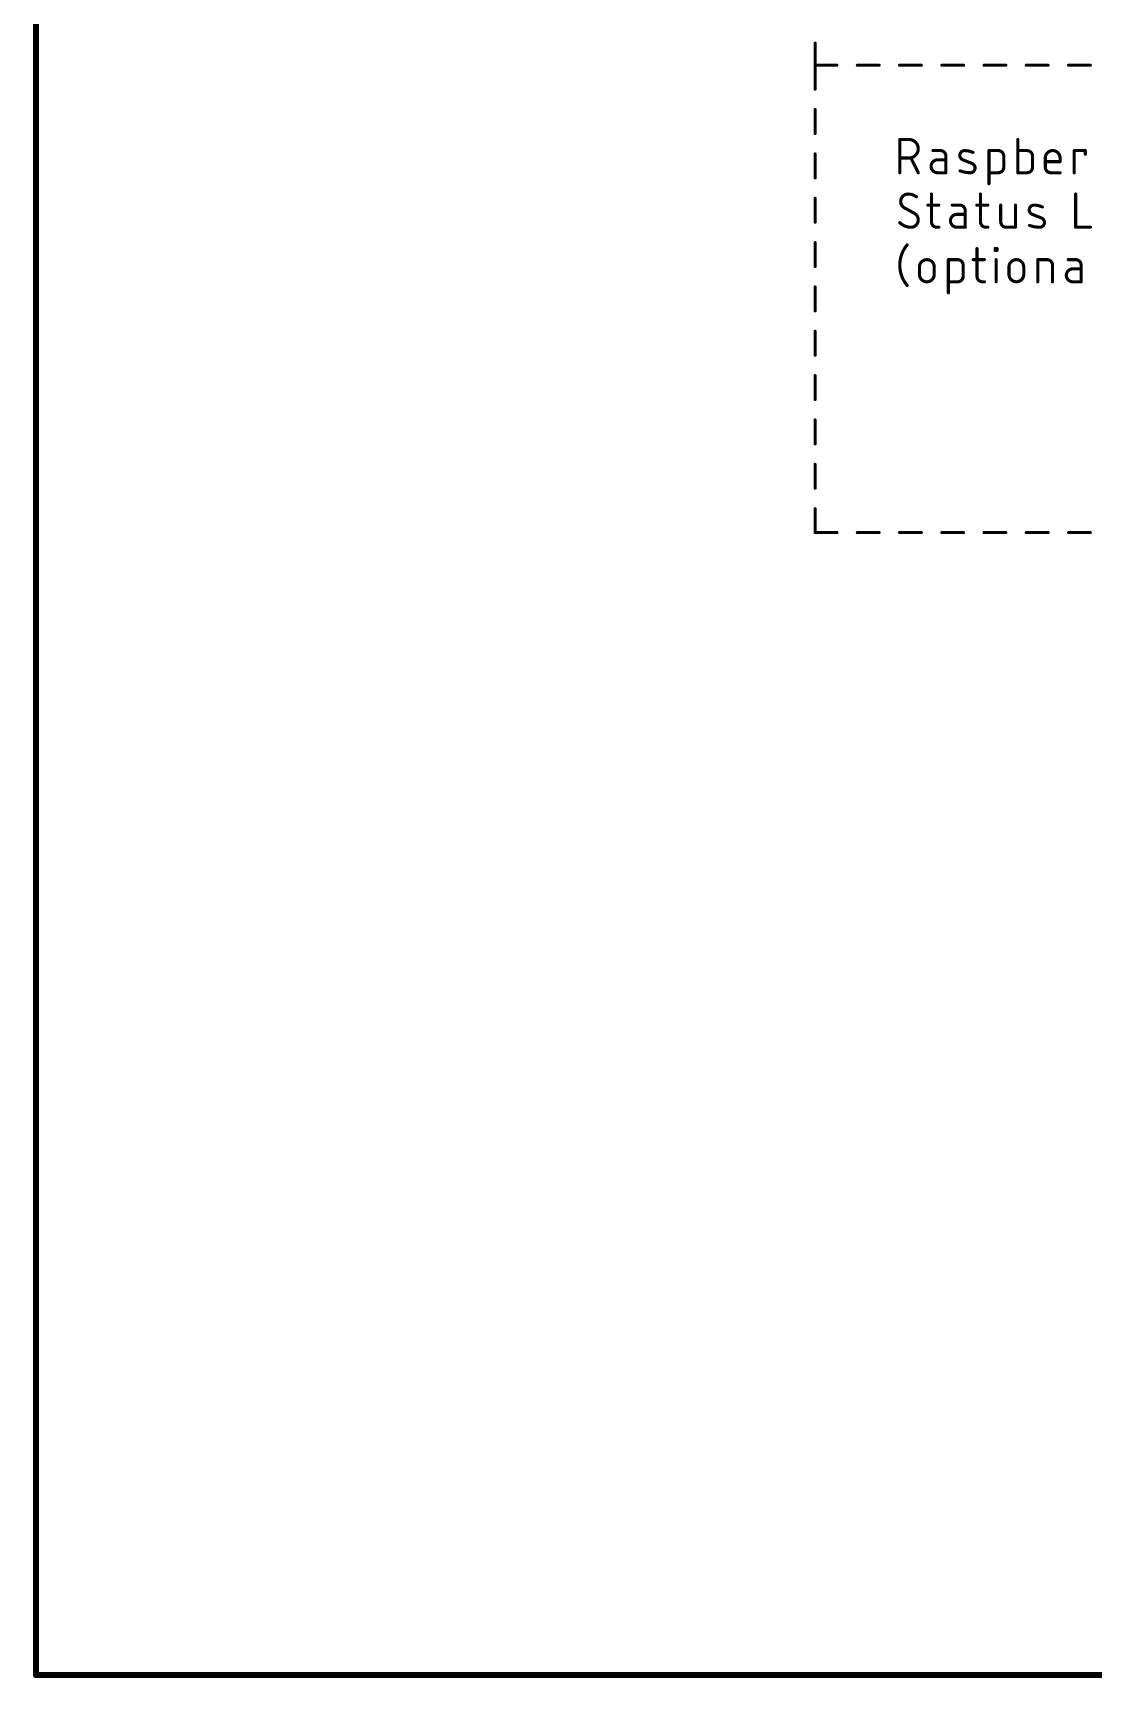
# Model space of a CAD drawing. Extents: x 0 to 264, y 0 to 180.
# Drawn here: x -0.1 to 51.7, y -0.1 to 80.3 of the extents above; entities that cross this region are included whole.
import ezdxf

# ---------------------------------------------------------------- set-up
doc = ezdxf.new("R2010")
doc.units = 0
doc.layers.add('94', color=12, linetype='CONTINUOUS')
doc.layers.add('95', color=251, linetype='CONTINUOUS')

msp = doc.modelspace()

# ---------------------------------------------------------------- linework, layer by layer
at = {"layer": '94', "const_width": 0.3}
for points in [[(0, 180.34), (0, 0)], [(0, 0), (264.16, 0)]]:
    msp.add_lwpolyline(points, dxfattribs=at)
at = {"layer": '94', "const_width": 0.15}
for points in [[(0, 0.075, 1), (0, -0.075)], [(-0.075, 0, 1), (0.075, 0)]]:
    msp.add_lwpolyline(points, format="xyb", dxfattribs=at)
at = {"layer": '95', "const_width": 0.1524}
for points in [[(38.1, 78.74), (38.1, 79.822)], [(39.1653, 78.74), (38.1, 78.74)], [(38.1, 78.74), (38.1, 77.5709)], [(41.2307, 78.74), (40.1653, 78.74)], [(43.296, 78.74), (42.2307, 78.74)], [(45.3613, 78.74), (44.296, 78.74)], [(47.4267, 78.74), (46.3613, 78.74)], [(49.492, 78.74), (48.4267, 78.74)], [(51.5573, 78.74), (50.492, 78.74)], [(38.1, 76.5709), (38.1, 75.4018)], [(42.2402, 73.4822), (42.2402, 75.1078)], [(42.2402, 75.1078), (42.6918, 75.1078)], [(48.008, 75.1078), (48.008, 73.4822)], [(38.1, 74.4018), (38.1, 73.2327)], [(42.6918, 74.2047), (42.2402, 74.2047)], [(43.1433, 73.4822), (42.7821, 74.2047)], [(44.2245, 74.5659), (43.8633, 74.5659)], [(44.4954, 74.1144), (44.089, 74.1144)], [(44.4954, 73.4822), (44.4954, 74.295)], [(45.7741, 73.9338), (45.3225, 74.1144)], [(46.6012, 72.9403), (46.6012, 74.5659)], [(46.6012, 74.5659), (47.0528, 74.5659)], [(47.3237, 74.295), (47.3237, 73.7531)], [(48.4596, 74.5659), (48.008, 74.5659)], [(48.7305, 73.7531), (48.7305, 74.295)], [(49.3554, 73.7531), (49.3554, 74.2047)], [(50.0779, 74.0241), (49.3554, 74.0241)], [(50.0779, 74.2047), (50.0779, 74.0241)], [(50.7707, 73.4822), (50.7707, 74.5659)], [(50.7707, 74.5659), (51.3126, 74.5659)], [(51.3126, 74.5659), (51.3126, 74.3853)], [(44.089, 73.4822), (44.4954, 73.4822)], [(47.0528, 73.4822), (46.6012, 73.4822)], [(48.008, 73.4822), (48.4596, 73.4822)], [(50.0779, 73.4822), (49.6263, 73.4822)], [(43.7882, 72.4408), (43.7882, 71.0861)], [(46.185, 72.4408), (46.185, 71.0861)], [(50.8403, 72.4408), (50.8403, 70.8152)], [(38.1, 72.2327), (38.1, 71.0636)], [(42.9627, 71.4925), (42.466, 71.7635)], [(43.6076, 71.8989), (44.1495, 71.8989)], [(45.1715, 71.8989), (44.8103, 71.8989)], [(45.4425, 70.8152), (45.4425, 71.628)], [(46.0044, 71.8989), (46.5462, 71.8989)], [(47.1762, 71.8989), (47.1762, 71.0861)], [(47.8987, 70.8152), (47.8987, 71.8989)], [(44.0591, 70.8152), (44.1495, 70.8152)], [(45.4425, 71.4474), (45.0361, 71.4474)], [(45.0361, 70.8152), (45.4425, 70.8152)], [(46.4559, 70.8152), (46.5462, 70.8152)], [(47.4471, 70.8152), (47.8987, 70.8152)], [(49.17, 71.2668), (48.7185, 71.4474)], [(50.8403, 70.8152), (51.5628, 70.8152)], [(38.1, 70.0636), (38.1, 68.8945)], [(44.6163, 67.6063), (44.6163, 69.2319)], [(44.6163, 69.2319), (45.0679, 69.2319)], [(45.834, 69.2319), (46.3759, 69.2319)], [(46.0146, 69.7738), (46.0146, 68.4191)], [(46.9051, 69.6835), (46.9051, 69.7738)], [(46.9051, 69.7738), (46.9954, 69.7738)], [(46.9954, 69.6835), (46.9051, 69.6835)], [(46.9502, 68.1482), (46.9502, 69.2319)], [(46.9954, 69.7738), (46.9954, 69.6835)], [(48.9858, 68.1482), (48.9858, 69.2319)], [(48.9858, 69.2319), (49.4373, 69.2319)], [(50.8368, 69.2319), (50.4755, 69.2319)], [(43.2022, 68.5094), (43.2022, 68.8707)], [(43.9247, 68.8707), (43.9247, 68.5094)], [(45.3388, 68.961), (45.3388, 68.4191)], [(47.5789, 68.5094), (47.5789, 68.8707)], [(48.3014, 68.8707), (48.3014, 68.5094)], [(49.7082, 68.961), (49.7082, 68.1482)], [(51.1077, 68.7804), (50.7013, 68.7804)], [(51.1077, 68.1482), (51.1077, 68.961)], [(38.1, 67.8945), (38.1, 66.7255)], [(45.0679, 68.1482), (44.6163, 68.1482)], [(46.2855, 68.1482), (46.3759, 68.1482)], [(50.7013, 68.1482), (51.1077, 68.1482)], [(38.1, 65.7255), (38.1, 64.5564)], [(38.1, 63.5564), (38.1, 62.3873)], [(38.1, 61.3873), (38.1, 60.2182)], [(38.1, 59.2182), (38.1, 58.0491)], [(38.1, 57.0491), (38.1, 55.88)], [(38.1, 55.88), (39.1653, 55.88)], [(40.1653, 55.88), (41.2307, 55.88)], [(42.2307, 55.88), (43.296, 55.88)], [(44.296, 55.88), (45.3613, 55.88)], [(46.3613, 55.88), (47.4267, 55.88)], [(48.4267, 55.88), (49.492, 55.88)], [(50.492, 55.88), (51.5573, 55.88)]]:
    msp.add_lwpolyline(points, dxfattribs=at)
at = {"layer": '95'}
for points, const_width in [([(38.1381, 79.822, 1), (38.0619, 79.822)], 0.0762), ([(38.1, 78.7781, 1), (38.1, 78.7019)], 0.0762), ([(38.1381, 78.74, 1), (38.0619, 78.74)], 0.0762), ([(38.0619, 78.74, 1), (38.1381, 78.74)], 0.0762), ([(39.1653, 78.7019, 1), (39.1653, 78.7781)], 0.0762), ([(40.1653, 78.7781, 1), (40.1653, 78.7019)], 0.0762), ([(41.2307, 78.7019, 1), (41.2307, 78.7781)], 0.0762), ([(42.2307, 78.7781, 1), (42.2307, 78.7019)], 0.0762), ([(43.296, 78.7019, 1), (43.296, 78.7781)], 0.0762), ([(44.296, 78.7781, 1), (44.296, 78.7019)], 0.0762), ([(45.3613, 78.7019, 1), (45.3613, 78.7781)], 0.0762), ([(46.3613, 78.7781, 1), (46.3613, 78.7019)], 0.0762), ([(47.4267, 78.7019, 1), (47.4267, 78.7781)], 0.0762), ([(48.4267, 78.7781, 1), (48.4267, 78.7019)], 0.0762), ([(49.492, 78.7019, 1), (49.492, 78.7781)], 0.0762), ([(50.492, 78.7781, 1), (50.492, 78.7019)], 0.0762), ([(51.5573, 78.7019, 1), (51.5573, 78.7781)], 0.0762), ([(38.0619, 77.5709, 1), (38.1381, 77.5709)], 0.0762), ([(38.1381, 76.5709, 1), (38.0619, 76.5709)], 0.0762), ([(38.0619, 75.4018, 1), (38.1381, 75.4018)], 0.0762), ([(42.2783, 75.1078, 1), (42.2021, 75.1078)], 0.0762), ([(42.2402, 75.1459, 1), (42.2402, 75.0697)], 0.0762), ([(42.6918, 74.2047, 1), (42.6918, 75.1078)], 0.1524), ([(42.6918, 75.1459, 1), (42.6918, 75.0697)], 0.0762), ([(42.6918, 75.0697, 1), (42.6918, 75.1459)], 0.0762), ([(48.0461, 75.1078, 1), (47.9699, 75.1078)], 0.0762), ([(38.1381, 74.4018, 1), (38.0619, 74.4018)], 0.0762), ([(42.2402, 74.2428, 1), (42.2402, 74.1666)], 0.0762), ([(42.6918, 74.2428, 1), (42.6918, 74.1666)], 0.0762), ([(42.6918, 74.1666, 1), (42.6918, 74.2428)], 0.0762), ([(42.8161, 74.2217, 1), (42.748, 74.1876)], 0.0762), ([(44.089, 74.1144, 1), (44.089, 73.4822)], 0.1524), ([(43.8633, 74.604, 1), (43.8633, 74.5278)], 0.0762), ([(44.089, 74.1525, 1), (44.089, 74.0763)], 0.0762), ([(44.089, 74.0763, 1), (44.089, 74.1525)], 0.0762), ([(44.4954, 74.295, 0.4142), (44.2245, 74.5659)], 0.1524), ([(44.2245, 74.604, 1), (44.2245, 74.5278)], 0.0762), ([(44.2245, 74.5278, 1), (44.2245, 74.604)], 0.0762), ([(44.5335, 74.295, 1), (44.4573, 74.295)], 0.0762), ([(44.4573, 74.295, 1), (44.5335, 74.295)], 0.0762), ([(44.4954, 74.0763, 1), (44.4954, 74.1525)], 0.0762), ([(45.4129, 74.5659, 0.8318), (45.3225, 74.1144)], 0.1524), ([(45.3367, 74.1497, 1), (45.3084, 74.079)], 0.0762), ([(45.3084, 74.079, 1), (45.3367, 74.1498)], 0.0762), ([(45.4134, 74.604, 1), (45.4123, 74.5278)], 0.0762), ([(45.8193, 74.4756, 0.1025), (45.4129, 74.5659)], 0.1524), ([(45.4123, 74.5278, 1), (45.4134, 74.604)], 0.0762), ([(45.8036, 74.4409, 1), (45.8349, 74.5104)], 0.0762), ([(46.6393, 74.5659, 1), (46.5631, 74.5659)], 0.0762), ([(46.6012, 74.604, 1), (46.6012, 74.5278)], 0.0762), ([(47.3237, 74.295, 0.4142), (47.0528, 74.5659)], 0.1524), ([(47.0528, 74.604, 1), (47.0528, 74.5278)], 0.0762), ([(47.0528, 74.5278, 1), (47.0528, 74.604)], 0.0762), ([(47.3618, 74.295, 1), (47.2856, 74.295)], 0.0762), ([(47.2856, 74.295, 1), (47.3618, 74.295)], 0.0762), ([(48.008, 74.604, 1), (48.008, 74.5278)], 0.0762), ([(48.7305, 74.295, 0.4142), (48.4596, 74.5659)], 0.1524), ([(48.4596, 74.604, 1), (48.4596, 74.5278)], 0.0762), ([(48.4596, 74.5278, 1), (48.4596, 74.604)], 0.0762), ([(48.7686, 74.295, 1), (48.6924, 74.295)], 0.0762), ([(48.6924, 74.295, 1), (48.7686, 74.295)], 0.0762), ([(50.0779, 74.2047, 1), (49.3554, 74.2047)], 0.1524), ([(49.3935, 74.2047, 1), (49.3173, 74.2047)], 0.0762), ([(49.3173, 74.2047, 1), (49.3935, 74.2047)], 0.0762), ([(49.3554, 74.0622, 1), (49.3554, 73.986)], 0.0762), ([(50.116, 74.2047, 1), (50.0398, 74.2047)], 0.0762), ([(50.0398, 74.2047, 1), (50.116, 74.2047)], 0.0762), ([(50.0398, 74.0241, 1), (50.116, 74.0241)], 0.0762), ([(50.0779, 73.986, 1), (50.0779, 74.0622)], 0.0762), ([(50.8088, 74.5659, 1), (50.7326, 74.5659)], 0.0762), ([(50.7707, 74.604, 1), (50.7707, 74.5278)], 0.0762), ([(51.3507, 74.5659, 1), (51.2745, 74.5659)], 0.0762), ([(51.2745, 74.3853, 1), (51.3507, 74.3853)], 0.0762), ([(51.3126, 74.5278, 1), (51.3126, 74.604)], 0.0762), ([(38.0619, 73.2327, 1), (38.1381, 73.2327)], 0.0762), ([(42.2021, 73.4822, 1), (42.2783, 73.4822)], 0.0762), ([(43.1092, 73.4652, 1), (43.1774, 73.4992)], 0.0762), ([(44.089, 73.5203, 1), (44.089, 73.4441)], 0.0762), ([(44.089, 73.4441, 1), (44.089, 73.5203)], 0.0762), ([(44.4573, 73.4822, 1), (44.5335, 73.4822)], 0.0762), ([(44.4954, 73.4441, 1), (44.4954, 73.5203)], 0.0762), ([(45.2, 73.6084, 1), (45.1742, 73.5367)], 0.0762), ([(45.1871, 73.5725, 0.083), (45.6838, 73.4822)], 0.1524), ([(45.6843, 73.5203, 1), (45.6832, 73.4441)], 0.0762), ([(45.6838, 73.4822, 0.8318), (45.7741, 73.9338)], 0.1524), ([(45.6832, 73.4441, 1), (45.6843, 73.5203)], 0.0762), ([(45.7882, 73.9691, 1), (45.7599, 73.8984)], 0.0762), ([(45.7599, 73.8984, 1), (45.7882, 73.9691)], 0.0762), ([(46.6012, 73.5203, 1), (46.6012, 73.4441)], 0.0762), ([(47.0528, 73.4822, 0.4142), (47.3237, 73.7531)], 0.1524), ([(47.0528, 73.5203, 1), (47.0528, 73.4441)], 0.0762), ([(47.0528, 73.4441, 1), (47.0528, 73.5203)], 0.0762), ([(47.3618, 73.7531, 1), (47.2856, 73.7531)], 0.0762), ([(47.2856, 73.7531, 1), (47.3618, 73.7531)], 0.0762), ([(48.008, 73.5203, 1), (48.008, 73.4441)], 0.0762), ([(47.9699, 73.4822, 1), (48.0461, 73.4822)], 0.0762), ([(48.4596, 73.4822, 0.4142), (48.7305, 73.7531)], 0.1524), ([(48.4596, 73.5203, 1), (48.4596, 73.4441)], 0.0762), ([(48.4596, 73.4441, 1), (48.4596, 73.5203)], 0.0762), ([(48.7686, 73.7531, 1), (48.6924, 73.7531)], 0.0762), ([(48.6924, 73.7531, 1), (48.7686, 73.7531)], 0.0762), ([(49.3554, 73.7531, 0.4142), (49.6263, 73.4822)], 0.1524), ([(49.3935, 73.7531, 1), (49.3173, 73.7531)], 0.0762), ([(49.3173, 73.7531, 1), (49.3935, 73.7531)], 0.0762), ([(49.6263, 73.5203, 1), (49.6263, 73.4441)], 0.0762), ([(49.6263, 73.4441, 1), (49.6263, 73.5203)], 0.0762), ([(50.0779, 73.4441, 1), (50.0779, 73.5203)], 0.0762), ([(50.7326, 73.4822, 1), (50.8088, 73.4822)], 0.0762), ([(42.6466, 72.4408, 0.4142), (42.2854, 72.0796)], 0.1524), ([(43.053, 72.3053, 0.1623), (42.6466, 72.4408)], 0.1524), ([(42.6466, 72.4789, 1), (42.6466, 72.4027)], 0.0762), ([(42.6466, 72.4027, 1), (42.6466, 72.4789)], 0.0762), ([(43.8263, 72.4408, 1), (43.7501, 72.4408)], 0.0762), ([(46.2231, 72.4408, 1), (46.1469, 72.4408)], 0.0762), ([(46.5631, 72.9403, 1), (46.6393, 72.9403)], 0.0762), ([(50.8784, 72.4408, 1), (50.8022, 72.4408)], 0.0762), ([(38.1381, 72.2327, 1), (38.0619, 72.2327)], 0.0762), ([(42.2854, 72.0796, 0.2656), (42.466, 71.7635)], 0.1524), ([(42.3235, 72.0796, 1), (42.2473, 72.0796)], 0.0762), ([(42.2473, 72.0796, 1), (42.3235, 72.0796)], 0.0762), ([(42.4842, 71.7969, 1), (42.4477, 71.73)], 0.0762), ([(42.4466, 71.7306, 1), (42.4853, 71.7963)], 0.0762), ([(43.0301, 72.2749, 1), (43.0759, 72.3358)], 0.0762), ([(43.6076, 71.937, 1), (43.6076, 71.8608)], 0.0762), ([(44.1495, 71.8608, 1), (44.1495, 71.937)], 0.0762), ([(44.8103, 71.937, 1), (44.8103, 71.8608)], 0.0762), ([(45.4425, 71.628, 0.4142), (45.1715, 71.8989)], 0.1524), ([(45.1715, 71.937, 1), (45.1715, 71.8608)], 0.0762), ([(45.1715, 71.8608, 1), (45.1715, 71.937)], 0.0762), ([(45.4806, 71.628, 1), (45.4044, 71.628)], 0.0762), ([(45.4044, 71.628, 1), (45.4806, 71.628)], 0.0762), ([(46.0044, 71.937, 1), (46.0044, 71.8608)], 0.0762), ([(46.5462, 71.8608, 1), (46.5462, 71.937)], 0.0762), ([(47.2143, 71.8989, 1), (47.1381, 71.8989)], 0.0762), ([(47.9368, 71.8989, 1), (47.8606, 71.8989)], 0.0762), ([(48.8088, 71.8989, 0.8318), (48.7185, 71.4474)], 0.1524), ([(48.8093, 71.937, 1), (48.8082, 71.8608)], 0.0762), ([(49.2152, 71.8086, 0.1025), (48.8088, 71.8989)], 0.1524), ([(48.8082, 71.8608, 1), (48.8093, 71.937)], 0.0762), ([(49.1995, 71.7739, 1), (49.2308, 71.8434)], 0.0762), ([(38.0619, 71.0636, 1), (38.1381, 71.0636)], 0.0762), ([(42.2402, 71.041, 0.2), (42.7821, 70.8152)], 0.1524), ([(42.2673, 71.0678, 1), (42.2131, 71.0141)], 0.0762), ([(42.7821, 70.8152, 0.4142), (43.1433, 71.1764)], 0.1524), ([(42.7821, 70.8533, 1), (42.7821, 70.7771)], 0.0762), ([(42.7821, 70.7771, 1), (42.7821, 70.8533)], 0.0762), ([(42.982, 71.5254, 1), (42.9433, 71.4597)], 0.0762), ([(43.1433, 71.1764, 0.2656), (42.9627, 71.4925)], 0.1524), ([(42.9444, 71.4591, 1), (42.9809, 71.526)], 0.0762), ([(43.1814, 71.1764, 1), (43.1052, 71.1764)], 0.0762), ([(43.1052, 71.1764, 1), (43.1814, 71.1764)], 0.0762), ([(43.7882, 71.0861, 0.4142), (44.0591, 70.8152)], 0.1524), ([(43.8263, 71.0861, 1), (43.7501, 71.0861)], 0.0762), ([(43.7501, 71.0861, 1), (43.8263, 71.0861)], 0.0762), ([(44.0591, 70.8533, 1), (44.0591, 70.7771)], 0.0762), ([(44.0591, 70.7771, 1), (44.0591, 70.8533)], 0.0762), ([(44.1495, 70.7771, 1), (44.1495, 70.8533)], 0.0762), ([(45.0361, 71.4474, 1), (45.0361, 70.8152)], 0.1524), ([(45.0361, 71.4855, 1), (45.0361, 71.4093)], 0.0762), ([(45.0361, 70.8533, 1), (45.0361, 70.7771)], 0.0762), ([(45.0361, 71.4093, 1), (45.0361, 71.4855)], 0.0762), ([(45.0361, 70.7771, 1), (45.0361, 70.8533)], 0.0762), ([(45.4044, 70.8152, 1), (45.4806, 70.8152)], 0.0762), ([(45.4425, 71.4093, 1), (45.4425, 71.4855)], 0.0762), ([(45.4425, 70.7771, 1), (45.4425, 70.8533)], 0.0762), ([(46.185, 71.0861, 0.4142), (46.4559, 70.8152)], 0.1524), ([(46.2231, 71.0861, 1), (46.1469, 71.0861)], 0.0762), ([(46.1469, 71.0861, 1), (46.2231, 71.0861)], 0.0762), ([(46.4559, 70.8533, 1), (46.4559, 70.7771)], 0.0762), ([(46.4559, 70.7771, 1), (46.4559, 70.8533)], 0.0762), ([(46.5462, 70.7771, 1), (46.5462, 70.8533)], 0.0762), ([(47.1762, 71.0861, 0.4142), (47.4471, 70.8152)], 0.1524), ([(47.2143, 71.0861, 1), (47.1381, 71.0861)], 0.0762), ([(47.1381, 71.0861, 1), (47.2143, 71.0861)], 0.0762), ([(47.4471, 70.8533, 1), (47.4471, 70.7771)], 0.0762), ([(47.4471, 70.7771, 1), (47.4471, 70.8533)], 0.0762), ([(47.8606, 70.8152, 1), (47.9368, 70.8152)], 0.0762), ([(47.8987, 70.7771, 1), (47.8987, 70.8533)], 0.0762), ([(48.5959, 70.9414, 1), (48.5701, 70.8697)], 0.0762), ([(48.583, 70.9055, 0.083), (49.0797, 70.8152)], 0.1524), ([(48.7326, 71.4827, 1), (48.7043, 71.412)], 0.0762), ([(48.7043, 71.412, 1), (48.7326, 71.4828)], 0.0762), ([(49.0797, 70.8152, 0.8318), (49.17, 71.2668)], 0.1524), ([(49.0802, 70.8533, 1), (49.0792, 70.7771)], 0.0762), ([(49.0792, 70.7771, 1), (49.0802, 70.8533)], 0.0762), ([(49.1842, 71.3021, 1), (49.1559, 71.2314)], 0.0762), ([(49.1559, 71.2314, 1), (49.1842, 71.3021)], 0.0762), ([(50.8403, 70.8533, 1), (50.8403, 70.7771)], 0.0762), ([(50.8022, 70.8152, 1), (50.8784, 70.8152)], 0.0762), ([(51.5628, 70.7771, 1), (51.5628, 70.8533)], 0.0762), ([(38.1381, 70.0636, 1), (38.0619, 70.0636)], 0.0762), ([(42.6014, 69.9544, 0.1762), (42.2402, 68.961)], 0.1524), ([(42.6306, 69.9299, 1), (42.5722, 69.9789)], 0.0762), ([(43.9247, 68.8707, 1), (43.2022, 68.8707)], 0.1524), ([(44.6544, 69.2319, 1), (44.5782, 69.2319)], 0.0762), ([(44.6163, 69.27, 1), (44.6163, 69.1938)], 0.0762), ([(45.3388, 68.961, 0.4142), (45.0679, 69.2319)], 0.1524), ([(45.0679, 69.27, 1), (45.0679, 69.1938)], 0.0762), ([(45.0679, 69.1938, 1), (45.0679, 69.27)], 0.0762), ([(45.834, 69.27, 1), (45.834, 69.1938)], 0.0762), ([(46.0527, 69.7738, 1), (45.9765, 69.7738)], 0.0762), ([(46.3759, 69.1938, 1), (46.3759, 69.27)], 0.0762), ([(46.9432, 69.7738, 1), (46.867, 69.7738)], 0.0762), ([(46.9051, 69.8119, 1), (46.9051, 69.7357)], 0.0762), ([(46.9051, 69.7216, 1), (46.9051, 69.6454)], 0.0762), ([(46.867, 69.6835, 1), (46.9432, 69.6835)], 0.0762), ([(46.9883, 69.2319, 1), (46.9121, 69.2319)], 0.0762), ([(47.0335, 69.7738, 1), (46.9573, 69.7738)], 0.0762), ([(46.9573, 69.6835, 1), (47.0335, 69.6835)], 0.0762), ([(46.9954, 69.7357, 1), (46.9954, 69.8119)], 0.0762), ([(46.9954, 69.6454, 1), (46.9954, 69.7216)], 0.0762), ([(48.3014, 68.8707, 1), (47.5789, 68.8707)], 0.1524), ([(49.0239, 69.2319, 1), (48.9477, 69.2319)], 0.0762), ([(48.9858, 69.27, 1), (48.9858, 69.1938)], 0.0762), ([(49.7082, 68.961, 0.4142), (49.4373, 69.2319)], 0.1524), ([(49.4373, 69.27, 1), (49.4373, 69.1938)], 0.0762), ([(49.4373, 69.1938, 1), (49.4373, 69.27)], 0.0762), ([(50.4755, 69.27, 1), (50.4755, 69.1938)], 0.0762), ([(51.1077, 68.961, 0.4142), (50.8368, 69.2319)], 0.1524), ([(50.8368, 69.27, 1), (50.8368, 69.1938)], 0.0762), ([(50.8368, 69.1938, 1), (50.8368, 69.27)], 0.0762), ([(38.0619, 68.8945, 1), (38.1381, 68.8945)], 0.0762), ([(42.2402, 68.961, 0.1762), (42.6014, 67.9676)], 0.1524), ([(42.2783, 68.961, 1), (42.2021, 68.961)], 0.0762), ([(42.2021, 68.961, 1), (42.2783, 68.961)], 0.0762), ([(43.2403, 68.8707, 1), (43.1641, 68.8707)], 0.0762), ([(43.1641, 68.8707, 1), (43.2403, 68.8707)], 0.0762), ([(43.2022, 68.5094, 1), (43.9247, 68.5094)], 0.1524), ([(43.2403, 68.5094, 1), (43.1641, 68.5094)], 0.0762), ([(43.1641, 68.5094, 1), (43.2403, 68.5094)], 0.0762), ([(43.9628, 68.8707, 1), (43.8866, 68.8707)], 0.0762), ([(43.8866, 68.8707, 1), (43.9628, 68.8707)], 0.0762), ([(43.9628, 68.5094, 1), (43.8866, 68.5094)], 0.0762), ([(43.8866, 68.5094, 1), (43.9628, 68.5094)], 0.0762), ([(45.0679, 68.1482, 0.4142), (45.3388, 68.4191)], 0.1524), ([(45.3769, 68.961, 1), (45.3007, 68.961)], 0.0762), ([(45.3007, 68.961, 1), (45.3769, 68.961)], 0.0762), ([(45.3769, 68.4191, 1), (45.3007, 68.4191)], 0.0762), ([(45.3007, 68.4191, 1), (45.3769, 68.4191)], 0.0762), ([(46.0146, 68.4191, 0.4142), (46.2855, 68.1482)], 0.1524), ([(46.0527, 68.4191, 1), (45.9765, 68.4191)], 0.0762), ([(45.9765, 68.4191, 1), (46.0527, 68.4191)], 0.0762), ([(47.617, 68.8707, 1), (47.5408, 68.8707)], 0.0762), ([(47.5408, 68.8707, 1), (47.617, 68.8707)], 0.0762), ([(47.5789, 68.5094, 1), (48.3014, 68.5094)], 0.1524), ([(47.617, 68.5094, 1), (47.5408, 68.5094)], 0.0762), ([(47.5408, 68.5094, 1), (47.617, 68.5094)], 0.0762), ([(48.3395, 68.8707, 1), (48.2633, 68.8707)], 0.0762), ([(48.2633, 68.8707, 1), (48.3395, 68.8707)], 0.0762), ([(48.3395, 68.5094, 1), (48.2633, 68.5094)], 0.0762), ([(48.2633, 68.5094, 1), (48.3395, 68.5094)], 0.0762), ([(49.7463, 68.961, 1), (49.6701, 68.961)], 0.0762), ([(49.6701, 68.961, 1), (49.7463, 68.961)], 0.0762), ([(50.7013, 68.7804, 1), (50.7013, 68.1482)], 0.1524), ([(50.7013, 68.8185, 1), (50.7013, 68.7423)], 0.0762), ([(50.7013, 68.7423, 1), (50.7013, 68.8185)], 0.0762), ([(51.1458, 68.961, 1), (51.0696, 68.961)], 0.0762), ([(51.0696, 68.961, 1), (51.1458, 68.961)], 0.0762), ([(51.1077, 68.7423, 1), (51.1077, 68.8185)], 0.0762), ([(38.1381, 67.8945, 1), (38.0619, 67.8945)], 0.0762), ([(42.5722, 67.9431, 1), (42.6306, 67.9921)], 0.0762), ([(44.6163, 68.1863, 1), (44.6163, 68.1101)], 0.0762), ([(44.5782, 67.6063, 1), (44.6544, 67.6063)], 0.0762), ([(45.0679, 68.1863, 1), (45.0679, 68.1101)], 0.0762), ([(45.0679, 68.1101, 1), (45.0679, 68.1863)], 0.0762), ([(46.2855, 68.1863, 1), (46.2855, 68.1101)], 0.0762), ([(46.2855, 68.1101, 1), (46.2855, 68.1863)], 0.0762), ([(46.3759, 68.1101, 1), (46.3759, 68.1863)], 0.0762), ([(46.9121, 68.1482, 1), (46.9883, 68.1482)], 0.0762), ([(48.9477, 68.1482, 1), (49.0239, 68.1482)], 0.0762), ([(49.6701, 68.1482, 1), (49.7463, 68.1482)], 0.0762), ([(50.7013, 68.1863, 1), (50.7013, 68.1101)], 0.0762), ([(50.7013, 68.1101, 1), (50.7013, 68.1863)], 0.0762), ([(51.0696, 68.1482, 1), (51.1458, 68.1482)], 0.0762), ([(51.1077, 68.1101, 1), (51.1077, 68.1863)], 0.0762), ([(38.0619, 66.7255, 1), (38.1381, 66.7255)], 0.0762), ([(38.1381, 65.7255, 1), (38.0619, 65.7255)], 0.0762), ([(38.0619, 64.5564, 1), (38.1381, 64.5564)], 0.0762), ([(38.1381, 63.5564, 1), (38.0619, 63.5564)], 0.0762), ([(38.0619, 62.3873, 1), (38.1381, 62.3873)], 0.0762), ([(38.1381, 61.3873, 1), (38.0619, 61.3873)], 0.0762), ([(38.0619, 60.2182, 1), (38.1381, 60.2182)], 0.0762), ([(38.1381, 59.2182, 1), (38.0619, 59.2182)], 0.0762), ([(38.0619, 58.0491, 1), (38.1381, 58.0491)], 0.0762), ([(38.1381, 57.0491, 1), (38.0619, 57.0491)], 0.0762), ([(38.1, 55.9181, 1), (38.1, 55.8419)], 0.0762), ([(38.0619, 55.88, 1), (38.1381, 55.88)], 0.0762), ([(39.1653, 55.8419, 1), (39.1653, 55.9181)], 0.0762), ([(40.1653, 55.9181, 1), (40.1653, 55.8419)], 0.0762), ([(41.2307, 55.8419, 1), (41.2307, 55.9181)], 0.0762), ([(42.2307, 55.9181, 1), (42.2307, 55.8419)], 0.0762), ([(43.296, 55.8419, 1), (43.296, 55.9181)], 0.0762), ([(44.296, 55.9181, 1), (44.296, 55.8419)], 0.0762), ([(45.3613, 55.8419, 1), (45.3613, 55.9181)], 0.0762), ([(46.3613, 55.9181, 1), (46.3613, 55.8419)], 0.0762), ([(47.4267, 55.8419, 1), (47.4267, 55.9181)], 0.0762), ([(48.4267, 55.9181, 1), (48.4267, 55.8419)], 0.0762), ([(49.492, 55.8419, 1), (49.492, 55.9181)], 0.0762), ([(50.492, 55.9181, 1), (50.492, 55.8419)], 0.0762), ([(51.5573, 55.8419, 1), (51.5573, 55.9181)], 0.0762)]:
    msp.add_lwpolyline(points, format="xyb", dxfattribs=dict(at, const_width=const_width))

doc.saveas('drawing.dxf')
